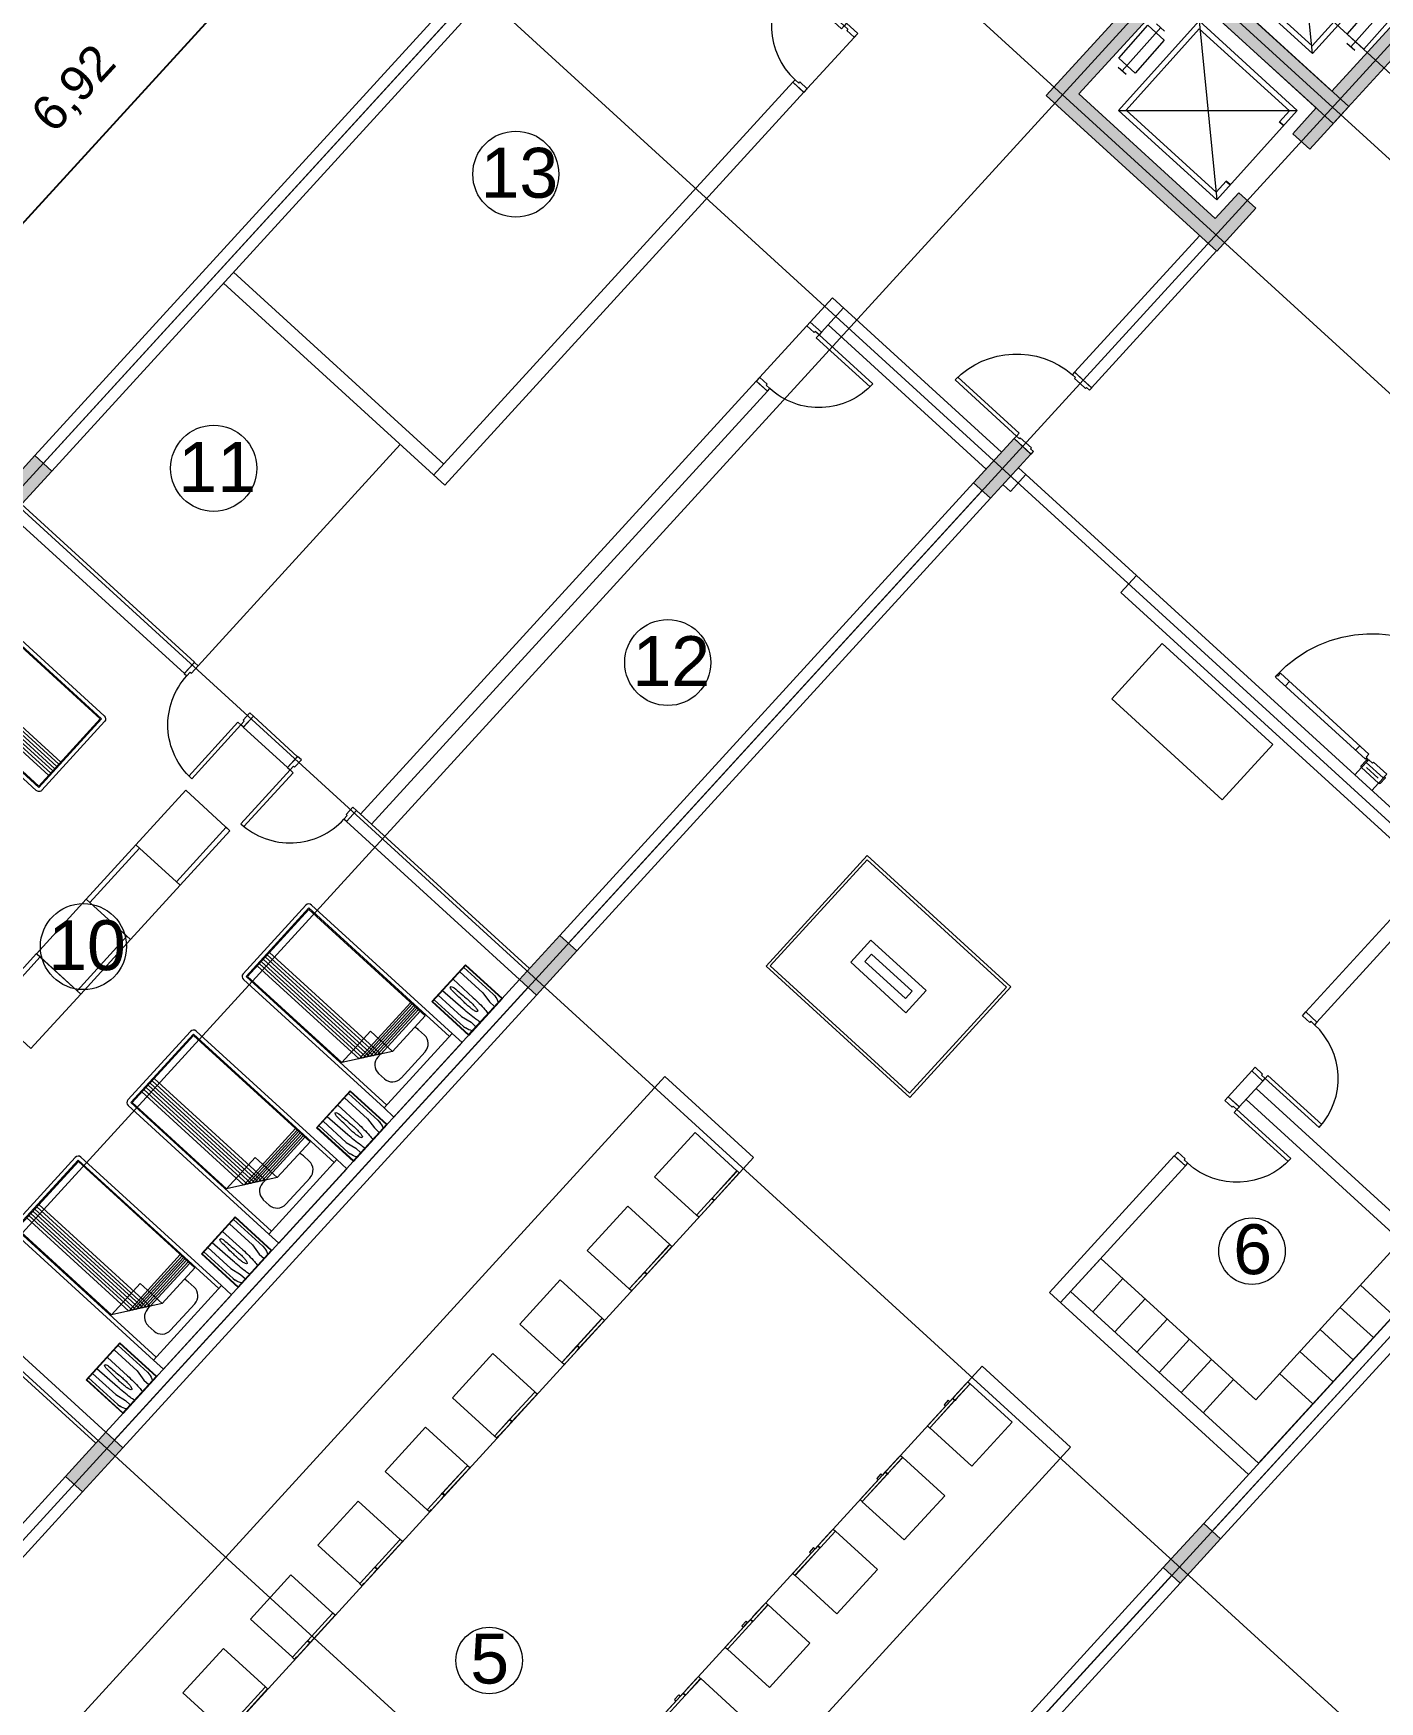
# Model space of a CAD drawing. Header units: metres. Extents: x 750 to 3116, y -341 to 1465.
# Drawn here: x 1558.95 to 1572.42, y 908.98 to 925.68 of the extents above; entities that cross this region are included whole.
import ezdxf

# ---------------------------------------------------------------- set-up
doc = ezdxf.new("R2010")
doc.units = ezdxf.units.M
doc.linetypes.add('HIDDEN', pattern=[0.375, 0.25, -0.125])
for name, color, linetype, lineweight in [('A-Door', 254, 'Continuous', 5), ('Bathroom Door', 252, 'Continuous', 5), ('Centre Line', 7, 'Continuous', 13), ('Column', 50, 'Continuous', 20), ('Door', 253, 'Continuous', 5), ('Furniture', 44, 'Continuous', 5), ('Glass', 254, 'Continuous', 0), ('GUIDE LINE', 7, 'Continuous', 5), ('Hatch', 251, 'Continuous', 5), ('Hidden line', 251, 'Continuous', 5), ('Levels', 252, 'Continuous', 5), ('S-DIM', 30, 'Continuous', 13), ('Wall ext', 20, 'Continuous', 18)]:
    doc.layers.add(name, color=color, linetype=linetype, lineweight=lineweight)
doc.layers.add('Text', color=7, linetype='Continuous')
doc.styles.get("Standard").update_dxf_attribs({"font": 'arial.ttf'})
doc.dimstyles.new('ISO-25', dxfattribs={"dimtxt": 2, "dimasz": 2, "dimexe": 1.25, "dimexo": 0.625, "dimgap": 1.5, "dimtad": 1, "dimtxsty": 'Standard', "dimblk": 'DOT', "dimcen": 1.5, "dimadec": 0, "dimazin": 0, "dimtfac": 1, "dimtmove": 0, "dimatfit": 3, "dimfxl": 0, "dimarcsym": 0})

# ---------------------------------------------------------------- blocks, each defined once
blk = doc.blocks.new('Bed')
at = {"layer": 'Furniture', "linetype": 'Continuous'}
for p, q in [((1878.327, 465.952), (1879.337, 465.952)), ((1878.327, 465.817), (1878.327, 465.952)), ((1879.337, 465.952), (1879.337, 465.817)), ((1879.337, 465.817), (1878.327, 465.817)), ((1878.327, 463.909), (1878.327, 465.817)), ((1878.367, 463.909), (1878.367, 465.817)), ((1878.642, 465.742), (1879.002, 465.742)), ((1879.297, 465.817), (1879.297, 463.909)), ((1879.337, 465.817), (1879.337, 463.909)), ((1878.377, 465.499), (1878.862, 465.499)), ((1878.377, 463.919), (1878.377, 465.499)), ((1878.525, 465.544), (1878.525, 465.624)), ((1878.862, 465.499), (1879.287, 465.199)), ((1878.862, 465.199), (1878.862, 465.499)), ((1879.12, 465.624), (1879.12, 465.544)), ((1878.962, 465.429), (1878.377, 465.429)), ((1878.992, 465.407), (1878.377, 465.407)), ((1879.022, 465.386), (1878.377, 465.386)), ((1879.052, 465.365), (1878.377, 465.365)), ((1879.082, 465.344), (1878.377, 465.344)), ((1879.112, 465.323), (1878.377, 465.323)), ((1878.962, 463.919), (1878.962, 465.429)), ((1879.002, 465.427), (1878.965, 465.427)), ((1878.992, 463.919), (1878.992, 465.407)), ((1879.022, 463.919), (1879.022, 465.386)), ((1879.052, 463.919), (1879.052, 465.365)), ((1879.082, 463.919), (1879.082, 465.344)), ((1879.112, 463.919), (1879.112, 465.323)), ((1879.142, 465.302), (1878.377, 465.302)), ((1879.287, 465.199), (1878.862, 465.199)), ((1879.142, 463.919), (1879.142, 465.302)), ((1879.287, 465.199), (1879.287, 463.919)), ((1879.297, 463.909), (1878.367, 463.909)), ((1879.297, 463.869), (1878.367, 463.869)), ((1879.287, 463.919), (1878.377, 463.919))]:
    blk.add_line(p, q, dxfattribs=at)
for centre, radius, start, end in [((1878.642, 465.624), 0.117, 90, 180), ((1879.002, 465.624), 0.117, 360, 90), ((1878.642, 465.544), 0.117, 180.0006, 202.5189), ((1879.002, 465.544), 0.117, 270, 0), ((1878.367, 463.909), 0.04, 180, 270), ((1879.297, 463.909), 0.04, 270, 0)]:
    blk.add_arc(centre, radius, start, end, dxfattribs=at)
blk = doc.blocks.new('Nightstand')
at = {"layer": 'Furniture'}
for p, q in [((1879.838, 464.54), (1879.838, 464.04)), ((1880.338, 464.54), (1879.838, 464.54)), ((1879.843, 464.535), (1879.843, 464.045)), ((1880.333, 464.535), (1879.843, 464.535)), ((1879.951, 464.469), (1879.951, 464.535)), ((1880.226, 464.469), (1880.226, 464.535)), ((1880.333, 464.045), (1880.333, 464.535)), ((1880.338, 464.04), (1880.338, 464.54)), ((1879.869, 464.442), (1879.871, 464.467)), ((1879.869, 464.045), (1879.869, 464.442)), ((1879.929, 464.358), (1879.951, 464.469)), ((1879.929, 464.045), (1879.929, 464.358)), ((1879.997, 464.32), (1879.991, 464.045)), ((1880.074, 464.444), (1880.068, 464.44)), ((1880.08, 464.44), (1880.074, 464.444)), ((1880.147, 464.32), (1880.147, 464.045)), ((1880.248, 464.358), (1880.226, 464.469)), ((1880.248, 464.045), (1880.248, 464.358)), ((1880.308, 464.442), (1880.305, 464.467)), ((1880.308, 464.045), (1880.308, 464.442)), ((1879.838, 464.04), (1880.338, 464.04)), ((1879.843, 464.045), (1880.333, 464.045)), ((1880.068, 464.081), (1880.074, 464.077)), ((1880.074, 464.077), (1880.08, 464.081))]:
    blk.add_line(p, q, dxfattribs=at)
for centre, radius, start, end in [((1880.021, 464.452), 0.15, 146.5657, 174.2856), ((1880.825, 464.399), 0.823, 170.5074, 174.0179), ((1879.315, 464.399), 0.828, 5.9821, 9.4446), ((1880.156, 464.452), 0.15, 5.7144, 33.4343), ((1881.576, 464.32), 1.578, 174.0179, 180), ((1880.715, 464.32), 0.664, 175.5997, 180), ((1880.715, 464.32), 0.664, 180, 184.4003), ((1880.395, 464.345), 0.343, 169.4757, 175.5997), ((1880.197, 464.382), 0.142, 155.8434, 169.4757), ((1879.951, 464.382), 0.142, 10.5243, 24.1566), ((1879.753, 464.345), 0.343, 4.4003, 10.5243), ((1879.433, 464.32), 0.664, 0, 4.4003), ((1879.433, 464.32), 0.664, 355.5997, 0), ((1878.564, 464.32), 1.583, 0, 5.9821), ((1886.298, 464.381), 6.246, 181.0259, 182.4606), ((1873.85, 464.381), 6.246, 357.5394, 358.9741), ((1880.197, 464.139), 0.142, 190.5243, 204.1566), ((1879.951, 464.139), 0.142, 335.8434, 349.4757)]:
    blk.add_arc(centre, radius, start, end, dxfattribs=at)
blk = doc.blocks.new('washing machine plan')
at = {"layer": 'Furniture'}
for p, q in [((29842118, 12199580), (29842718, 12199580)), ((29842118, 12199580), (29842118, 12199011)), ((29842718, 12199580), (29842718, 12199011)), ((29842118, 12199011), (29842121, 12199011)), ((29842118, 12199010), (29842118, 12199011)), ((29842121, 12199010), (29842118, 12199010)), ((29842118, 12198980), (29842118, 12199010)), ((29842118, 12198980), (29842151, 12198980)), ((29842121, 12199010), (29842121, 12199011)), ((29842121, 12199011), (29842128, 12199011)), ((29842128, 12199010), (29842121, 12199010)), ((29842128, 12199010), (29842128, 12199011)), ((29842128, 12199011), (29842333, 12199011)), ((29842128, 12199010), (29842333, 12199010)), ((29842151, 12198980), (29842151, 12198979)), ((29842311, 12198979), (29842151, 12198979)), ((29842311, 12198980), (29842311, 12198979)), ((29842311, 12198980), (29842343, 12198980)), ((29842333, 12199011), (29842333, 12199010)), ((29842333, 12199011), (29842343, 12199011)), ((29842343, 12199010), (29842333, 12199010)), ((29842343, 12199011), (29842343, 12199010)), ((29842343, 12199011), (29842348, 12199011)), ((29842343, 12199010), (29842343, 12198980)), ((29842343, 12198980), (29842348, 12198980)), ((29842348, 12199011), (29842348, 12199010)), ((29842348, 12199011), (29842708, 12199011)), ((29842348, 12199010), (29842708, 12199010)), ((29842348, 12199010), (29842348, 12198980)), ((29842348, 12198980), (29842387, 12198980)), ((29842387, 12198960), (29842387, 12198980)), ((29842449, 12198980), (29842387, 12198980)), ((29842387, 12198960), (29842449, 12198960)), ((29842449, 12198960), (29842449, 12198980)), ((29842718, 12198980), (29842449, 12198980)), ((29842708, 12199011), (29842716, 12199011)), ((29842708, 12199010), (29842708, 12199011)), ((29842716, 12199010), (29842708, 12199010)), ((29842716, 12199010), (29842716, 12199011)), ((29842716, 12199011), (29842718, 12199011)), ((29842718, 12199010), (29842716, 12199010)), ((29842718, 12198980), (29842718, 12199010))]:
    blk.add_line(p, q, dxfattribs=at)
blk = doc.blocks.new('dryer plan')
at = {"layer": 'Furniture'}
for p, q in [((29843637, 12199580), (29844237, 12199580)), ((29843637, 12199580), (29843637, 12199011)), ((29844237, 12199580), (29844237, 12199011)), ((29843637, 12199011), (29843640, 12199011)), ((29843637, 12199010), (29843637, 12199011)), ((29843640, 12199010), (29843637, 12199010)), ((29843637, 12198980), (29843637, 12199010)), ((29843637, 12198980), (29843670, 12198980)), ((29843640, 12199011), (29843647, 12199011)), ((29843640, 12199010), (29843640, 12199011)), ((29843647, 12199010), (29843640, 12199010)), ((29843647, 12199010), (29843647, 12199011)), ((29843647, 12199011), (29843852, 12199011)), ((29843647, 12199010), (29843852, 12199010)), ((29843670, 12198980), (29843670, 12198979)), ((29843670, 12198979), (29843830, 12198979)), ((29843830, 12198980), (29843830, 12198979)), ((29843830, 12198980), (29843862, 12198980)), ((29843852, 12199011), (29843852, 12199010)), ((29843852, 12199011), (29843862, 12199011)), ((29843862, 12199010), (29843852, 12199010)), ((29843862, 12199011), (29843862, 12199010)), ((29843862, 12199011), (29843867, 12199011)), ((29843862, 12199010), (29843862, 12198980)), ((29843862, 12198980), (29843867, 12198980)), ((29843867, 12199011), (29843867, 12199010)), ((29843867, 12199011), (29844227, 12199011)), ((29843867, 12199010), (29844227, 12199010)), ((29843867, 12199010), (29843867, 12198980)), ((29844237, 12198980), (29843867, 12198980)), ((29844227, 12199011), (29844227, 12199010)), ((29844227, 12199011), (29844235, 12199011)), ((29844227, 12199010), (29844235, 12199010)), ((29844235, 12199010), (29844235, 12199011)), ((29844235, 12199011), (29844237, 12199011)), ((29844237, 12199010), (29844235, 12199010)), ((29844237, 12198980), (29844237, 12199010))]:
    blk.add_line(p, q, dxfattribs=at)
blk = doc.blocks.new('cupboard')
at = {"layer": 'Furniture'}
blk.add_line((29868293, 12215016), (29868746, 12214623), dxfattribs=at)
for points in [[(29868293, 12215016), (29868746, 12214623), (29868263, 12214065), (29867809, 12214458), (29868293, 12215016)], [(29868225, 12214098), (29868709, 12214656), (29868746, 12214623), (29868263, 12214065), (29868225, 12214098)]]:
    blk.add_lwpolyline(points, dxfattribs=at)
blk = doc.blocks.new('Door 900')
at = {"layer": 'A-Door'}
for points in [[(29934124, 12198491), (29934164, 12198491), (29934164, 12198476), (29934239, 12198476), (29934314, 12198476), (29934314, 12198491), (29934354, 12198491), (29934354, 12198524), (29934239, 12198524), (29934124, 12198524)], [(29934164, 12197672), (29934314, 12197672), (29934314, 12197658), (29934354, 12197658), (29934354, 12197624), (29934239, 12197624), (29934124, 12197624), (29934124, 12197658), (29934164, 12197658)]]:
    blk.add_lwpolyline(points, close=True, dxfattribs=at)
blk.add_lwpolyline([(29935187, 12197658), (29934354, 12197658), (29934354, 12197698), (29935185, 12197698)], dxfattribs=at)
blk.add_arc((29934327, 12197631), 860, 1.7769, 88.2024, dxfattribs=at)
blk = doc.blocks.new('Door1')
at = {"layer": 'Bathroom Door'}
for p, q in [((1900.586, 444.886), (1899.856, 444.886)), ((1900.586, 444.846), (1899.857, 444.846))]:
    blk.add_line(p, q, dxfattribs=at)
for points in [[(1900.736, 444.921), (1900.586, 444.921), (1900.586, 444.886), (1900.636, 444.886), (1900.636, 444.871), (1900.736, 444.871), (1900.736, 444.921)], [(1900.586, 444.886), (1900.586, 444.846)], [(1900.736, 444.121), (1900.586, 444.121), (1900.586, 444.156), (1900.636, 444.156), (1900.636, 444.171), (1900.736, 444.171), (1900.736, 444.121)]]:
    blk.add_lwpolyline(points, dxfattribs=at)
blk.add_arc((1900.586, 444.886), 0.73, 180, 270, dxfattribs=at)
blk = doc.blocks.new('lift1')
at = {"layer": 'Hatch', "transparency": 33554687}
h = blk.add_hatch(color=256, dxfattribs=at)
h.dxf.hatch_style = 1
h.paths.add_polyline_path([(29921053, 12204431), (29920354, 12203626), (29920180, 12203777), (29920729, 12204408), (29919333, 12205622), (29919104, 12205358), (29918930, 12205509), (29919310, 12205946)])
h.paths.add_polyline_path([(29920180, 12203777), (29920354, 12203626), (29919768, 12202951), (29918024, 12204467), (29918405, 12204905), (29918579, 12204754), (29918349, 12204489), (29919745, 12203276)])
at = {"lineweight": 5}
for p, q in [((29919536, 12203651), (29919330, 12205430)), ((29920333, 12204556), (29918533, 12204526)), ((29920311, 12204167), (29919926, 12203735)), ((29920353, 12204131), (29920272, 12204201)), ((29919968, 12203699), (29919886, 12203770))]:
    blk.add_line(p, q, dxfattribs=at)
for p, q in [((29919194, 12205280), (29919238, 12205241)), ((29918669, 12204676), (29918707, 12204643))]:
    blk.add_line(p, q)
for points in [[(29920333, 12204556), (29919330, 12205430), (29918533, 12204526), (29919536, 12203651)], [(29920182, 12204188), (29919887, 12203861), (29920056, 12203714), (29920350, 12204041)]]:
    blk.add_lwpolyline(points, close=True, dxfattribs=at)
blk.add_lwpolyline([(29918707, 12204643), (29918610, 12204531), (29919531, 12203728), (29920256, 12204550), (29919335, 12205353), (29919238, 12205241)], dxfattribs=at)
at = {"layer": 'Column'}
blk.add_lwpolyline([(29918930, 12205509), (29919310, 12205946), (29921053, 12204431), (29919768, 12202951), (29918024, 12204467), (29918405, 12204905), (29918579, 12204754), (29918349, 12204489), (29919745, 12203276), (29920729, 12204408), (29919333, 12205622), (29919104, 12205358), (29918930, 12205509)], dxfattribs=at)
blk = doc.blocks.new('door 1500')
at = {"layer": 'Door'}
for p, q in [((11493492.435, 4446033.785), (11493492.43, 4446033.735)), ((11493492.609, 4446033.719), (11493492.43, 4446033.735)), ((11493492.435, 4446033.785), (11493492.664, 4446033.765)), ((11493492.631, 4446033.804), (11493492.474, 4446033.818)), ((11493492.61, 4446033.734), (11493492.609, 4446033.719)), ((11493492.61, 4446033.734), (11493492.661, 4446033.729)), ((11493492.664, 4446033.765), (11493492.661, 4446033.729)), ((11493492.315, 4446032.42), (11493492.319, 4446032.471)), ((11493492.315, 4446032.42), (11493492.544, 4446032.4)), ((11493492.498, 4446032.455), (11493492.319, 4446032.471)), ((11493492.497, 4446032.441), (11493492.498, 4446032.455)), ((11493492.497, 4446032.441), (11493492.547, 4446032.436)), ((11493492.544, 4446032.4), (11493492.547, 4446032.436)), ((11493492.546, 4446032.428), (11493492.569, 4446032.426)), ((11493492.559, 4446032.438), (11493492.557, 4446032.415)), ((11493492.585, 4446032.436), (11493492.571, 4446032.437)), ((11493492.571, 4446032.437), (11493492.573, 4446032.415)), ((11493492.573, 4446032.415), (11493493.788, 4446032.308)), ((11493492.589, 4446032.476), (11493492.585, 4446032.436)), ((11493493.783, 4446032.371), (11493492.589, 4446032.476)), ((11493492.711, 4446032.465), (11493492.706, 4446032.404)), ((11493492.505, 4446032.367), (11493492.348, 4446032.381)), ((11493493.661, 4446032.382), (11493493.656, 4446032.32)), ((11493493.78, 4446032.331), (11493493.783, 4446032.371)), ((11493493.794, 4446032.33), (11493493.78, 4446032.331)), ((11493493.788, 4446032.308), (11493493.794, 4446032.33))]:
    blk.add_line(p, q, dxfattribs=at)
for points in [[(11493492.433, 4446033.847), (11493492.44, 4446033.846), (11493492.433, 4446033.767), (11493492.426, 4446033.768, -0.414214), (11493492.419, 4446033.776), (11493492.425, 4446033.84, -0.414214)], [(11493492.676, 4446033.826), (11493492.669, 4446033.826), (11493492.662, 4446033.747), (11493492.67, 4446033.747, 0.414214), (11493492.677, 4446033.753), (11493492.683, 4446033.818, 0.414214)], [(11493492.302, 4446032.353), (11493492.309, 4446032.352), (11493492.316, 4446032.438), (11493492.309, 4446032.439, 0.414214), (11493492.301, 4446032.432), (11493492.295, 4446032.361, 0.414214)], [(11493492.545, 4446032.331), (11493492.538, 4446032.332), (11493492.545, 4446032.418), (11493492.553, 4446032.418, -0.414214), (11493492.559, 4446032.41), (11493492.553, 4446032.338, -0.414214)]]:
    blk.add_lwpolyline(points, format="xyb", close=True, dxfattribs=at)
for radius in [0.00865, 0.00577]:
    blk.add_circle((11493492.558, 4446032.427), radius, dxfattribs=at)
at = {"layer": 'Door', "linetype": 'HIDDEN', "ltscale": 10}
blk.add_arc((11493492.493, 4446032.434), 1.305, 355.4248, 84.8429, dxfattribs=at)
blk = doc.blocks.new('_Dot')
at = {"color": 0, "linetype": 'ByBlock', "lineweight": -2}
blk.add_line((-0.5, 0), (-1, 0), dxfattribs=at)
at = {"color": 0, "linetype": 'ByBlock', "const_width": 0.5}
blk.add_lwpolyline([(-0.25, 0, 1), (0.25, 0, 1)], format="xyb", close=True, dxfattribs=at)
blk = doc.blocks.new('*D90')
at = {"layer": 'Defpoints', "color": 0, "transparency": 16777216}
for p in [(1562.078, 927.328), (1563.388, 926.131), (1558.717, 921.018)]:
    blk.add_point(p, dxfattribs=at)
at = {"layer": 'S-DIM', "color": 0, "lineweight": -2, "transparency": 16777216}
for p, q in [((1563.167, 926.333), (1561.857, 927.53)), ((1557.609, 922.437), (1561.876, 927.106)), ((1558.496, 921.221), (1557.185, 922.418))]:
    blk.add_line(p, q, dxfattribs=at)
at = {"layer": 'S-DIM', "color": 0, "lineweight": -2, "transparency": 16777216, "xscale": 0.3, "yscale": 0.3, "zscale": 0.3}
for p, rotation in [((1562.078, 927.328), 47.58214844600272), ((1557.407, 922.215), 227.5821484460027)]:
    blk.add_blockref('_Dot', p, dxfattribs=dict(at, rotation=rotation))
at = {"layer": 'S-DIM', "color": 0, "transparency": 16777216, "insert": (1559.366, 925.116), "char_height": 0.35, "attachment_point": 5, "rotation": 47.5821}
blk.add_mtext('6,92', dxfattribs=at)

msp = doc.modelspace()

# ---------------------------------------------------------------- hatches: boundary and pattern name
at = {"layer": 'Hatch', "transparency": 33554687}
h = msp.add_hatch(color=256, dxfattribs=at)
h.dxf.hatch_style = 1
h.paths.add_polyline_path([(1646.175, 894.777), (1646.005, 894.932), (1645.846, 894.759), (1645.755, 894.659), (1645.6, 894.49), (1645.769, 894.334)])
h.paths.add_polyline_path([(1649.318, 898.209), (1649.149, 898.364), (1648.743, 897.922), (1648.913, 897.766)])
h.paths.add_polyline_path([(1652.587, 901.777), (1652.417, 901.933), (1652.384, 901.896), (1652.292, 901.796), (1652.012, 901.49), (1652.182, 901.335)])
h.paths.add_polyline_path([(1655.856, 905.346), (1655.686, 905.501), (1655.281, 905.059), (1655.45, 904.903)])
h.paths.add_polyline_path([(1659.124, 908.914), (1658.955, 909.07), (1658.549, 908.627), (1658.719, 908.472)])
h.paths.add_polyline_path([(1661.826, 912.752), (1661.67, 912.582), (1662.113, 912.177), (1662.268, 912.346)])
h.paths.add_polyline_path([(1657.785, 916.453), (1657.629, 916.284), (1658.072, 915.878), (1658.227, 916.048)])
h.paths.add_polyline_path([(1654.516, 912.885), (1654.361, 912.715), (1654.471, 912.614), (1654.803, 912.31), (1654.958, 912.479)])
h.paths.add_polyline_path([(1652.746, 914.506), (1652.591, 914.336), (1653.033, 913.931), (1653.189, 914.1)])
h.paths.add_polyline_path([(1651.542, 909.297), (1651.372, 909.453), (1650.967, 909.01), (1651.137, 908.855)])
h.paths.add_polyline_path([(1650.045, 910.668), (1649.875, 910.824), (1649.47, 910.381), (1649.64, 910.226)])
h.paths.add_polyline_path([(1647.979, 905.748), (1647.823, 905.578), (1647.934, 905.477), (1648.266, 905.173), (1648.421, 905.342)])
h.paths.add_polyline_path([(1646.541, 907.065), (1646.209, 907.369), (1646.053, 907.199), (1646.496, 906.794), (1646.651, 906.963)])
h.paths.add_polyline_path([(1645.004, 902.16), (1644.835, 902.315), (1644.43, 901.873), (1644.599, 901.718)])
h.paths.add_polyline_path([(1643.632, 903.668), (1643.463, 903.823), (1643.058, 903.381), (1643.227, 903.225)])
h.paths.add_polyline_path([(1641.441, 898.611), (1641.286, 898.441), (1641.728, 898.036), (1641.884, 898.205)])
h.paths.add_polyline_path([(1640.114, 899.826), (1639.944, 899.982), (1639.539, 899.539), (1639.709, 899.384)])
h.paths.add_polyline_path([(1636.735, 896.359), (1636.403, 896.663), (1636.247, 896.493), (1636.69, 896.088), (1636.845, 896.258)])
h.paths.add_polyline_path([(1631.152, 901.975), (1630.982, 902.13), (1630.577, 901.688), (1630.746, 901.532)])
h.paths.add_polyline_path([(1634.17, 905.27), (1634.001, 905.426), (1633.595, 904.983), (1633.765, 904.828)])
h.paths.add_polyline_path([(1637.689, 909.112), (1637.519, 909.267), (1637.114, 908.825), (1637.284, 908.669)])
h.paths.add_polyline_path([(1640.833, 912.544), (1640.663, 912.699), (1640.258, 912.257), (1640.427, 912.101), (1640.461, 912.138), (1640.552, 912.238)])
h.paths.add_polyline_path([(1644.101, 916.112), (1643.932, 916.268), (1643.527, 915.825), (1643.696, 915.67)])
h.paths.add_polyline_path([(1646.999, 919.275), (1647.09, 919.375), (1647.245, 919.545), (1647.076, 919.7), (1646.67, 919.257), (1646.84, 919.102)])
h.paths.add_polyline_path([(1636.008, 916.712), (1635.839, 916.868), (1635.433, 916.425), (1635.603, 916.27)])
h.paths.add_polyline_path([(1631.525, 920.819), (1631.369, 920.649), (1631.48, 920.548), (1631.812, 920.244), (1631.967, 920.414)])
h.paths.add_polyline_path([(1628.676, 917.368), (1628.506, 917.523), (1628.101, 917.081), (1628.27, 916.925)])
h.paths.add_polyline_path([(1632.989, 913.417), (1632.82, 913.572), (1632.415, 913.129), (1632.584, 912.974)])
h.paths.add_polyline_path([(1629.471, 909.575), (1629.301, 909.73), (1628.896, 909.288), (1629.066, 909.133)])
h.paths.add_polyline_path([(1624.987, 913.682), (1624.832, 913.512), (1625.274, 913.107), (1625.43, 913.277)])
h.paths.add_polyline_path([(1626.327, 906.143), (1626.157, 906.298), (1626.124, 906.262), (1626.032, 906.162), (1625.752, 905.856), (1625.922, 905.701)])
h.paths.add_polyline_path([(1621.719, 910.113), (1621.563, 909.944), (1621.674, 909.842), (1622.006, 909.538), (1622.161, 909.708)])
h.paths.add_polyline_path([(1619.949, 911.734), (1619.794, 911.565), (1620.236, 911.16), (1620.391, 911.329), (1620.281, 911.43)])
h.paths.add_polyline_path([(1623.218, 915.303), (1623.062, 915.133), (1623.505, 914.728), (1623.66, 914.898)])
h.paths.add_polyline_path([(1626.486, 918.871), (1626.331, 918.702), (1626.773, 918.297), (1626.929, 918.466)])
h.paths.add_polyline_path([(1622.117, 922.874), (1621.962, 922.704), (1622.404, 922.299), (1622.56, 922.468)])
h.paths.add_polyline_path([(1619.143, 919.286), (1618.973, 919.441), (1618.568, 918.999), (1618.738, 918.844)])
h.paths.add_polyline_path([(1615.874, 915.718), (1615.705, 915.873), (1615.299, 915.43), (1615.469, 915.275)])
h.paths.add_polyline_path([(1612.731, 912.285), (1612.561, 912.441), (1612.156, 911.998), (1612.325, 911.843)])
h.paths.add_polyline_path([(1617.373, 908.033), (1617.203, 908.189), (1616.798, 907.746), (1616.967, 907.591)])
h.paths.add_polyline_path([(1618.745, 906.526), (1618.575, 906.681), (1618.17, 906.239), (1618.339, 906.083)])
h.paths.add_polyline_path([(1623.058, 902.574), (1622.889, 902.73), (1622.483, 902.287), (1622.653, 902.132)])
h.paths.add_polyline_path([(1619.915, 899.142), (1619.745, 899.298), (1619.34, 898.855), (1619.509, 898.7)])
h.paths.add_polyline_path([(1615.181, 902.976), (1615.026, 902.807), (1615.468, 902.401), (1615.624, 902.571)])
h.paths.add_polyline_path([(1613.411, 904.597), (1613.256, 904.428), (1613.699, 904.022), (1613.854, 904.192)])
h.paths.add_polyline_path([(1609.042, 908.599), (1608.887, 908.43), (1609.329, 908.025), (1609.485, 908.194)])
h.paths.add_polyline_path([(1610.143, 901.029), (1609.987, 900.859), (1610.43, 900.454), (1610.585, 900.624)])
h.paths.add_polyline_path([(1607.566, 897.328), (1607.397, 897.483), (1606.992, 897.041), (1607.161, 896.885)])
h.paths.add_polyline_path([(1602.924, 901.58), (1602.755, 901.735), (1602.35, 901.293), (1602.519, 901.137)])
h.paths.add_polyline_path([(1604.823, 912.966), (1604.653, 913.121), (1604.495, 912.948), (1604.403, 912.849), (1604.248, 912.679), (1604.418, 912.524)])
h.paths.add_polyline_path([(1607.842, 916.262), (1607.672, 916.417), (1607.267, 915.975), (1607.436, 915.819)])
h.paths.add_polyline_path([(1603.528, 920.213), (1603.358, 920.368), (1602.953, 919.926), (1603.123, 919.771)])
h.paths.add_polyline_path([(1600.09, 916.8), (1599.934, 916.63), (1600.377, 916.225), (1600.532, 916.395)])
h.paths.add_polyline_path([(1602.031, 921.584), (1601.861, 921.74), (1601.456, 921.297), (1601.626, 921.142)])
h.paths.add_polyline_path([(1596.087, 927.028), (1595.918, 927.184), (1595.513, 926.741), (1595.682, 926.586)])
h.paths.add_polyline_path([(1592.944, 923.596), (1592.774, 923.752), (1592.369, 923.309), (1592.538, 923.154)])
h.paths.add_polyline_path([(1598.32, 918.421), (1598.164, 918.251), (1598.607, 917.846), (1598.762, 918.016)])
h.paths.add_polyline_path([(1595.619, 914.584), (1595.449, 914.739), (1595.044, 914.297), (1595.213, 914.141)])
h.paths.add_polyline_path([(1589.675, 920.028), (1589.505, 920.183), (1589.1, 919.741), (1589.27, 919.585)])
h.paths.add_polyline_path([(1586.406, 916.459), (1586.237, 916.615), (1585.831, 916.172), (1586.001, 916.017)])
h.paths.add_polyline_path([(1592.225, 910.879), (1591.782, 911.284), (1591.627, 911.114), (1592.07, 910.709)])
h.paths.add_polyline_path([(1593.995, 909.258), (1593.552, 909.663), (1593.397, 909.493), (1593.839, 909.088)])
h.paths.add_polyline_path([(1596.821, 913.231), (1596.666, 913.062), (1597.108, 912.657), (1597.263, 912.826)])
h.paths.add_polyline_path([(1601.304, 909.125), (1601.135, 909.28), (1600.729, 908.838), (1600.899, 908.682)])
h.paths.add_polyline_path([(1598.161, 905.693), (1597.991, 905.848), (1597.586, 905.405), (1597.755, 905.25)])
h.paths.add_polyline_path([(1594.892, 902.124), (1594.722, 902.279), (1594.317, 901.837), (1594.487, 901.682)])
h.paths.add_polyline_path([(1590.578, 906.075), (1590.408, 906.231), (1590.003, 905.788), (1590.173, 905.633)])
h.paths.add_polyline_path([(1589.081, 907.447), (1588.912, 907.602), (1588.506, 907.159), (1588.676, 907.004)])
h.paths.add_polyline_path([(1583.138, 912.891), (1582.968, 913.046), (1582.563, 912.604), (1582.732, 912.448)])
h.paths.add_polyline_path([(1579.869, 909.322), (1579.699, 909.477), (1579.294, 909.035), (1579.464, 908.88)])
h.paths.add_polyline_path([(1585.245, 904.147), (1585.09, 903.977), (1585.532, 903.572), (1585.687, 903.742)])
h.paths.add_polyline_path([(1587.015, 902.526), (1586.859, 902.356), (1587.302, 901.951), (1587.457, 902.121)])
h.paths.add_polyline_path([(1582.669, 900.446), (1582.499, 900.601), (1582.094, 900.159), (1582.263, 900.003)])
h.paths.add_polyline_path([(1576.725, 905.89), (1576.556, 906.045), (1576.15, 905.603), (1576.32, 905.448)])
h.paths.add_polyline_path([(1591.748, 898.692), (1591.579, 898.847), (1591.42, 898.674), (1591.329, 898.574), (1591.173, 898.405), (1591.343, 898.249)])
h.paths.add_polyline_path([(1561.743, 900.657), (1561.574, 900.813), (1561.169, 900.37), (1561.339, 900.215)])
h.paths.add_polyline_path([(1566.286, 905.63), (1566.116, 905.785), (1565.712, 905.342), (1565.882, 905.187)])
h.paths.add_polyline_path([(1570.833, 910.605), (1570.663, 910.76), (1570.258, 910.317), (1570.428, 910.162)])
h.paths.add_polyline_path([(1575.254, 915.444), (1574.811, 915.849), (1574.656, 915.679), (1575.099, 915.275)])
h.paths.add_polyline_path([(1579.283, 920.744), (1579.128, 920.574), (1579.571, 920.169), (1579.726, 920.339)])
h.paths.add_polyline_path([(1568.934, 921.47), (1568.764, 921.625), (1568.36, 921.182), (1568.529, 921.027)])
h.paths.add_polyline_path([(1564.388, 916.494), (1564.218, 916.649), (1563.813, 916.206), (1563.983, 916.051)])
h.paths.add_polyline_path([(1559.841, 911.518), (1559.672, 911.673), (1559.267, 911.23), (1559.437, 911.075)])
h.paths.add_polyline_path([(1557.524, 908.982), (1557.211, 909.269), (1557.211, 909.269), (1557.196, 909.283), (1557.081, 909.387), (1556.926, 909.217), (1557.369, 908.813)])
h.paths.add_polyline_path([(1555.295, 906.542), (1555.125, 906.698), (1554.721, 906.255), (1554.89, 906.099)])
h.paths.add_polyline_path([(1552.096, 913.942), (1551.941, 913.772), (1551.941, 913.772), (1552.384, 913.368), (1552.539, 913.538)])
h.paths.add_polyline_path([(1554.583, 916.323), (1554.413, 916.478), (1554.008, 916.035), (1554.178, 915.88)])
h.paths.add_polyline_path([(1559.129, 921.299), (1558.959, 921.454), (1558.555, 921.011), (1558.724, 920.856)])
h.paths.add_polyline_path([(1563.675, 926.275), (1563.506, 926.43), (1563.101, 925.987), (1563.271, 925.832)])
h.paths.add_polyline_path([(1567.853, 931.188), (1567.698, 931.018), (1568.141, 930.613), (1568.296, 930.783)])

# ---------------------------------------------------------------- linework, layer by layer
at = {"layer": 'Centre Line', "color": 30, "true_color": 0xf26722}
for p, q in [((1547.521, 908.764), (1569.961, 933.325)), ((1564.391, 931.852), (1580.697, 916.953)), ((1563.224, 930.575), (1579.53, 915.676)), ((1551.244, 905.362), (1573.684, 929.923)), ((1552.779, 903.959), (1575.22, 928.52)), ((1561.085, 928.235), (1577.391, 913.336)), ((1556.414, 923.122), (1572.72, 908.224)), ((1559.224, 898.071), (1581.665, 922.631)), ((1552.117, 918.42), (1568.424, 903.521))]:
    msp.add_line(p, q, dxfattribs=at)
at = {"layer": 'Centre Line', "color": 3, "true_color": 0x1fff1f}
msp.add_lwpolyline([(1560.568, 936.238), (1582.572, 916.083), (1588.732, 922.807), (1612.323, 901.198), (1624.767, 914.784), (1647.479, 893.98)], dxfattribs=at)
at = {"layer": 'Column'}
for points in [[(1568.36, 921.182), (1568.529, 921.027), (1568.934, 921.47), (1568.764, 921.625), (1568.36, 921.182)], [(1558.555, 921.011), (1558.724, 920.856), (1559.129, 921.299), (1558.959, 921.454), (1558.555, 921.011)], [(1563.813, 916.206), (1563.983, 916.051), (1564.388, 916.494), (1564.218, 916.649), (1563.813, 916.206)], [(1559.267, 911.23), (1559.437, 911.075), (1559.841, 911.518), (1559.672, 911.673), (1559.267, 911.23)], [(1570.258, 910.317), (1570.428, 910.162), (1570.833, 910.605), (1570.663, 910.76), (1570.258, 910.317)]]:
    msp.add_lwpolyline(points, dxfattribs=at)
at = {"layer": 'Furniture'}
for p, q in [((1569.855, 913.212), (1569.552, 912.88)), ((1572.233, 913.146), (1572.565, 912.842)), ((1570.077, 913.01), (1569.773, 912.677)), ((1570.298, 912.807), (1569.995, 912.475)), ((1572.03, 912.924), (1572.363, 912.621)), ((1570.52, 912.605), (1570.216, 912.273)), ((1571.828, 912.703), (1572.16, 912.399)), ((1571.626, 912.481), (1571.958, 912.178)), ((1570.741, 912.403), (1570.437, 912.07)), ((1570.962, 912.2), (1570.659, 911.868)), ((1571.423, 912.26), (1571.756, 911.956))]:
    msp.add_line(p, q, dxfattribs=at)
for points in [[(1570.849, 918.006), (1571.355, 918.56), (1570.248, 919.572), (1569.742, 919.018), (1570.849, 918.006)], [(1567.293, 917.45), (1566.281, 916.342), (1567.721, 915.027), (1568.732, 916.134), (1567.293, 917.45)], [(1569.634, 913.414), (1569.33, 913.082), (1571.213, 911.362), (1572.97, 913.285), (1572.638, 913.589), (1571.184, 911.998), (1569.634, 913.414)]]:
    msp.add_lwpolyline(points, dxfattribs=at)
for points in [[(1567.295, 917.407), (1566.323, 916.344), (1567.719, 915.069), (1568.69, 916.132)], [(1567.331, 916.602), (1567.129, 916.38), (1567.682, 915.875), (1567.885, 916.096)], [(1567.337, 916.461), (1567.27, 916.387), (1567.676, 916.016), (1567.743, 916.09)]]:
    msp.add_lwpolyline(points, close=True, dxfattribs=at)
at = {"layer": 'Glass', "color": 4, "true_color": 0x33ffff}
for p, q in [((1559.044, 921.376), (1563.186, 925.909)), ((1568.444, 921.104), (1564.303, 916.572)), ((1563.898, 916.129), (1559.757, 911.596))]:
    msp.add_line(p, q, dxfattribs=at)
at = {"layer": 'Glass', "color": 4, "ltscale": 40, "true_color": 0x33ffff}
for p, q in [((1570.748, 910.683), (1575.014, 915.352)), ((1566.201, 905.707), (1570.343, 910.24))]:
    msp.add_line(p, q, dxfattribs=at)
at = {"layer": 'GUIDE LINE'}
for centre, radius in [((1563.776, 924.273), 0.431), ((1560.751, 921.327), 0.431), ((1565.297, 919.382), 0.431), ((1559.447, 916.537), 0.431), ((1571.147, 913.487), 0.333), ((1563.509, 909.387), 0.333)]:
    msp.add_circle(centre, radius, dxfattribs=at)
at = {"layer": 'Hidden line'}
for p, q in [((1566.659, 925.093), (1567.199, 925.683)), ((1566.184, 922.201), (1566.724, 922.791)), ((1560.594, 919.349), (1562.618, 921.565)), ((1568.883, 921.266), (1569.991, 920.254))]:
    msp.add_line(p, q, dxfattribs=at)
at = {"layer": 'Levels'}
for points in [[(1565.269, 915.235), (1557.168, 906.369), (1558.054, 905.559), (1566.155, 914.425), (1565.269, 915.235)], [(1568.444, 912.334), (1560.342, 903.468), (1561.228, 902.659), (1569.33, 911.525), (1568.444, 912.334)]]:
    msp.add_lwpolyline(points, dxfattribs=at)
at = {"layer": 'Wall ext'}
for p, q in [((1558.959, 921.454), (1563.101, 925.987)), ((1559.129, 921.299), (1563.271, 925.832)), ((1566.548, 925.194), (1562.953, 921.259)), ((1566.659, 925.093), (1566.548, 925.194)), ((1566.659, 925.093), (1563.064, 921.158)), ((1570.623, 923.659), (1569.371, 922.289)), ((1570.792, 923.504), (1569.541, 922.134)), ((1563.054, 921.37), (1560.95, 923.292)), ((1563.064, 921.158), (1560.849, 923.181)), ((1566.947, 923.035), (1566.724, 922.791)), ((1566.947, 923.035), (1568.64, 921.488)), ((1566.724, 922.791), (1566.835, 922.69)), ((1567.057, 922.934), (1566.835, 922.69)), ((1566.902, 922.764), (1568.484, 921.318)), ((1569.371, 922.289), (1569.541, 922.134)), ((1566.184, 922.201), (1562.222, 917.864)), ((1566.184, 922.201), (1566.295, 922.1)), ((1566.295, 922.1), (1562.332, 917.763)), ((1568.809, 921.333), (1568.883, 921.266)), ((1568.36, 921.182), (1564.218, 916.649)), ((1568.654, 921.163), (1568.728, 921.096)), ((1568.883, 921.266), (1568.728, 921.096)), ((1560.558, 919.384), (1558.826, 920.967)), ((1568.529, 921.027), (1564.388, 916.494)), ((1560.457, 919.273), (1558.724, 920.856)), ((1569.991, 920.254), (1569.835, 920.084)), ((1574.811, 915.849), (1569.991, 920.254)), ((1574.656, 915.679), (1569.835, 920.084)), ((1560.457, 919.273), (1560.558, 919.384)), ((1561.047, 918.733), (1561.149, 918.844)), ((1561.591, 918.439), (1561.149, 918.844)), ((1561.49, 918.329), (1561.047, 918.733)), ((1561.49, 918.329), (1561.591, 918.439)), ((1572.177, 918.256), (1572.244, 918.33)), ((1572.244, 918.33), (1572.414, 918.175)), ((1572.347, 918.101), (1572.414, 918.175)), ((1562.081, 917.789), (1562.182, 917.9)), ((1563.813, 916.206), (1562.081, 917.789)), ((1563.914, 916.317), (1562.182, 917.9)), ((1571.685, 915.882), (1572.936, 917.251)), ((1571.795, 915.78), (1573.047, 917.15)), ((1563.813, 916.206), (1559.672, 911.673)), ((1563.983, 916.051), (1559.841, 911.518)), ((1571.685, 915.882), (1571.795, 915.78)), ((1570.909, 915.033), (1571.145, 915.291)), ((1571.145, 915.291), (1571.256, 915.19)), ((1571.02, 914.931), (1571.256, 915.19)), ((1571.188, 915.116), (1573.071, 913.396)), ((1570.909, 915.033), (1571.02, 914.931)), ((1571.087, 915.005), (1572.97, 913.285)), ((1569.118, 913.073), (1570.369, 914.442)), ((1570.369, 914.442), (1570.48, 914.341)), ((1556.581, 914.294), (1559.57, 911.563)), ((1556.682, 914.405), (1559.672, 911.673)), ((1569.229, 912.971), (1570.48, 914.341)), ((1569.118, 913.073), (1571.111, 911.251)), ((1569.33, 913.082), (1571.213, 911.362)), ((1559.267, 911.23), (1557.355, 909.137)), ((1559.437, 911.075), (1557.524, 908.982))]:
    msp.add_line(p, q, dxfattribs=at)
at = {"layer": 'Wall ext', "ltscale": 40}
for p, q in [((1570.663, 910.76), (1574.929, 915.43)), ((1570.833, 910.605), (1575.099, 915.275)), ((1566.116, 905.785), (1570.258, 910.317)), ((1566.286, 905.63), (1570.428, 910.162))]:
    msp.add_line(p, q, dxfattribs=at)

# ---------------------------------------------------------------- block references
at = {"yscale": 0.001, "zscale": 0.001}
for name, p, xscale, rotation in [('lift1', (10263.653, 32048.277), -0.0009999999999999998, 96.58677321057203), ('lift1', (-7121.284, -30196.988), -0.001, 276.5867732105721), ('dryer plan', (-9559.054, -29346.703), 0.001, 47.58214843859718), ('dryer plan', (-9559.728, -29347.441), 0.001, 47.58214843859718), ('dryer plan', (-9560.403, -29348.179), 0.001, 47.58214843859718), ('dryer plan', (-9561.078, -29348.917), 0.001, 47.58214843859718), ('washing machine plan', (12691.94, 31171.588), 0.001, 227.5821484385613), ('dryer plan', (-9561.752, -29349.655), 0.001, 47.58214843859718), ('washing machine plan', (12691.265, 31170.85), 0.001, 227.5821484385613), ('dryer plan', (-9562.427, -29350.394), 0.001, 47.58214843859718), ('washing machine plan', (12690.591, 31170.111), 0.001, 227.5821484385613), ('dryer plan', (-9563.101, -29351.132), 0.001, 47.58214843859718), ('washing machine plan', (12689.916, 31169.373), 0.001, 227.5821484385613), ('dryer plan', (-9563.776, -29351.87), 0.001, 47.58214843859718), ('washing machine plan', (12689.242, 31168.635), 0.001, 227.5821484385613)]:
    msp.add_blockref(name, p, dxfattribs=dict(at, xscale=xscale, rotation=rotation))
at = {"xscale": -1}
for name, p, rotation in [('Bed', (3169.127, 1992.591), 47.58214845399562), ('Nightstand', (-47.652, -158.786), 227.5821484227243), ('Nightstand', (-48.806, -160.048), 227.5821484227243), ('Nightstand', (-49.959, -161.311), 227.5821484227243), ('Nightstand', (-51.113, -162.573), 227.5821484227243)]:
    msp.add_blockref(name, p, dxfattribs=dict(at, rotation=rotation))
at = {"rotation": 227.5821484227018}
for p in [(2486.243, 2616.541), (2485.089, 2615.278), (2483.936, 2614.016)]:
    msp.add_blockref('Bed', p, dxfattribs=at)
at = {"layer": 'A-Door', "xscale": -0.001, "yscale": 0.001, "zscale": 0.001, "rotation": 317.510969639692}
msp.add_blockref('Door 900', (15403.684, -28292.115), dxfattribs=at)
at = {"layer": 'Bathroom Door'}
for p, rotation in [((-136.124, 1879.33), 317.5821484393547), ((605.829, -783.697), 47.51096963990266), ((3274.468, -38.356), 137.5821484392674)]:
    msp.add_blockref('Door1', p, dxfattribs=dict(at, rotation=rotation))
at = {"layer": 'Bathroom Door', "xscale": -1}
for p, rotation in [((2669.82, -687.777), 317.5821484378649), ((-48.048, -186.251), 227.6533272367949), ((2674.005, -695.536), 317.5821484383624)]:
    msp.add_blockref('Door1', p, dxfattribs=dict(at, rotation=rotation))
at = {"layer": 'Furniture', "xscale": -1, "rotation": 312.4803481894613}
msp.add_blockref('door 1500', (4484567.43, -11478207.437), dxfattribs=at)
at = {"layer": 'Furniture', "yscale": 0.001, "zscale": 0.001}
for p, xscale, rotation in [((-28616.073, -10514.209), 0.001, 358.5063448676265), ((-7109.238, -30165.941), -0.001, 276.6579520094726), ((-28617.069, -10515.3), 0.001, 358.5063448676265), ((-7110.234, -30167.031), -0.001, 276.6579520094726)]:
    msp.add_blockref('cupboard', p, dxfattribs=dict(at, xscale=xscale, rotation=rotation))

# ---------------------------------------------------------------- texts
at = {"layer": 'Text', "color": 30, "true_color": 0xf26722, "char_height": 0.5, "attachment_point": 1}
for s, insert in [('13', (1563.423, 924.537)), ('11', (1560.398, 921.591)), ('12', (1564.944, 919.646)), ('10', (1559.094, 916.801)), ('6', (1570.959, 913.756)), ('5', (1563.32, 909.656))]:
    msp.add_mtext_dynamic_manual_height_columns(s, width=3.12418, gutter_width=12.5, heights=[0], dxfattribs=dict(at, insert=insert))

# ---------------------------------------------------------------- dimensions: what is measured, and where the dimension line sits
at = {"layer": 'S-DIM'}
dim = msp.add_aligned_dim(p1=(1558.7171, 921.0183), p2=(1563.3882, 926.1306), distance=1.7747, dimstyle='ISO-25', override={"dimtxt": 0.35, "dimasz": 0.3, "dimexe": 0.3, "dimexo": 0.3, "dimgap": 0.3}, dxfattribs=at)
dim.commit()
dim.dimension.update_dxf_attribs({"geometry": '*D90', "text_midpoint": (1559.3657, 925.1158)})

doc.saveas('drawing.dxf')
